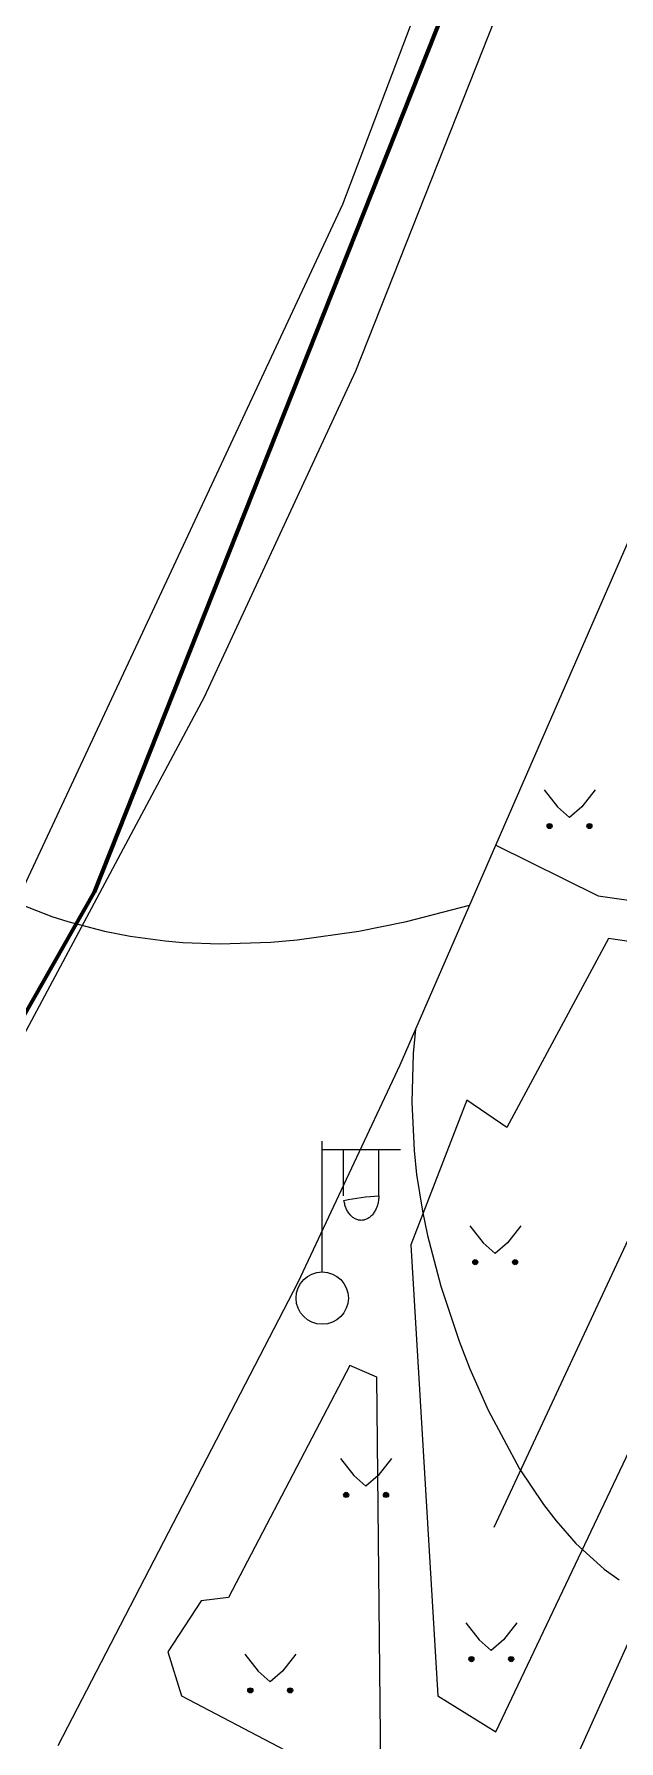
# Model space of a CAD drawing. Extents: x 1000 to 4000, y -5000 to -1000.
# Drawn here: x 1213.8 to 1236.1, y -4141.5 to -4076.2 of the extents above; entities that cross this region are included whole.
import ezdxf

# ---------------------------------------------------------------- set-up
doc = ezdxf.new("R2010")
doc.units = 0
doc.header["$MEASUREMENT"] = 0
for name, color, linetype in [('границы команд_1', 10, 'CONTINUOUS'), ('СЛОЙ_24', 7, 'CONTINUOUS'), ('СЛОЙ_3', 7, 'CONTINUOUS'), ('СЛОЙ_41', 7, 'CONTINUOUS'), ('СЛОЙ_44', 7, 'CONTINUOUS'), ('СЛОЙ_50', 7, 'CONTINUOUS'), ('СЛОЙ_51', 7, 'CONTINUOUS')]:
    doc.layers.add(name, color=color, linetype=linetype)

msp = doc.modelspace()

# ---------------------------------------------------------------- linework, layer by layer
at = {"layer": 'границы команд_1', "color": 6, "lineweight": 100}
msp.add_lwpolyline([(1612.961, -4276.819), (1612.961, -4259.864), (1625.02, -4185.114), (1636.753, -4129.276), (1649.533, -4098.953), (1661.196, -4081.671), (1676.84, -4068.302), (1835.035, -3963.898), (1864.509, -3940.502), (1880.89, -3924.111), (1893.059, -3902.283), (1902.12, -3885.222), (1918.702, -3847.062), (1400.618, -3643.717), (1216.078, -4109.027), (1196.4, -4143.603), (1121.31, -4268.85)], dxfattribs=at)
at = {"layer": 'СЛОЙ_24', "color": 253, "linetype": 'Continuous', "lineweight": 0}
for points in [[(1231.438, -4107.221), (1237.513, -4093.286)], [(1214.71, -4141.652), (1223.878, -4123.936), (1227.777, -4115.619), (1231.438, -4107.221)], [(1231.438, -4107.221), (1235.343, -4109.166), (1245.481, -4110.599)], [(1245.187, -4112.177), (1235.739, -4110.795), (1231.852, -4118.017), (1230.334, -4116.978), (1228.187, -4122.513), (1229.215, -4139.761), (1231.44, -4141.132), (1245.187, -4112.177)], [(1248.03, -4112.161), (1234.28, -4142.637), (1242.229, -4146.859)], [(1226.893, -4127.566), (1225.859, -4127.13), (1221.224, -4136.003), (1220.171, -4136.13), (1218.9, -4138.074), (1219.423, -4139.755), (1227.05, -4143.758), (1226.893, -4127.566)]]:
    msp.add_lwpolyline(points, dxfattribs=at)
at = {"layer": 'СЛОЙ_3', "color": 253, "linetype": 'Continuous', "lineweight": 0}
for p, q in [((1224.799, -4123.548), (1224.799, -4118.548)), ((1224.799, -4121.548), (1224.799, -4118.548)), ((1224.799, -4118.862), (1227.799, -4118.862)), ((1225.62, -4120.63), (1225.62, -4118.862)), ((1226.962, -4120.63), (1226.962, -4118.862))]:
    msp.add_line(p, q, dxfattribs=at)
msp.add_lwpolyline([(1226.962, -4120.63, -0.035191), (1226.949, -4120.814, -0.036545), (1226.911, -4120.991, -0.03934), (1226.849, -4121.154, -0.0437), (1226.766, -4121.297, -0.049642), (1226.664, -4121.414, -0.056748), (1226.548, -4121.501, -0.0637), (1226.422, -4121.555, -0.068204), (1226.291, -4121.573, -0.068204), (1226.16, -4121.555, -0.0637), (1226.034, -4121.501, -0.056748), (1225.918, -4121.414, -0.049642), (1225.816, -4121.297, -0.0437), (1225.733, -4121.154, -0.03934), (1225.671, -4120.991, -0.036545), (1225.633, -4120.814, -0.035191)], format="xyb", close=True, dxfattribs=at)
msp.add_circle((1224.799, -4124.548), 1, dxfattribs=at)
at = {"layer": 'СЛОЙ_41', "color": 253, "linetype": 'Continuous', "lineweight": 0}
for p, q in [((1233.278, -4105.106), (1233.788, -4105.756)), ((1235.228, -4105.106), (1234.718, -4105.756)), ((1233.788, -4105.756), (1234.248, -4106.166)), ((1234.718, -4105.756), (1234.248, -4106.166)), ((1240.568, -4113.538), (1231.361, -4133.317)), ((1230.438, -4121.784), (1230.948, -4122.434)), ((1232.388, -4121.784), (1231.878, -4122.434)), ((1230.948, -4122.434), (1231.408, -4122.844)), ((1231.878, -4122.434), (1231.408, -4122.844)), ((1225.503, -4130.684), (1226.013, -4131.334)), ((1227.453, -4130.684), (1226.943, -4131.334)), ((1226.013, -4131.334), (1226.473, -4131.744)), ((1226.943, -4131.334), (1226.473, -4131.744)), ((1230.288, -4136.966), (1230.798, -4137.616)), ((1232.238, -4136.966), (1231.728, -4137.616)), ((1230.798, -4137.616), (1231.258, -4138.026)), ((1231.728, -4137.616), (1231.258, -4138.026)), ((1221.839, -4138.163), (1222.349, -4138.813)), ((1223.789, -4138.163), (1223.279, -4138.813)), ((1222.349, -4138.813), (1222.809, -4139.223)), ((1223.279, -4138.813), (1222.809, -4139.223))]:
    msp.add_line(p, q, dxfattribs=at)
for centre in [(1233.492, -4106.494), (1235.013, -4106.494), (1230.652, -4123.172), (1232.173, -4123.172), (1225.717, -4132.072), (1227.238, -4132.072), (1230.502, -4138.354), (1232.023, -4138.354), (1222.053, -4139.551), (1223.574, -4139.551)]:
    msp.add_circle(centre, 0.0976, dxfattribs=at)
for points in [[(1233.396, -4106.513), (1233.394, -4106.494), (1233.396, -4106.475)], [(1233.401, -4106.531), (1233.396, -4106.475), (1233.401, -4106.457)], [(1233.396, -4106.513), (1233.396, -4106.475), (1233.401, -4106.531)], [(1233.41, -4106.548), (1233.401, -4106.457), (1233.41, -4106.44)], [(1233.401, -4106.531), (1233.401, -4106.457), (1233.41, -4106.548)], [(1233.423, -4106.563), (1233.41, -4106.44), (1233.423, -4106.425)], [(1233.41, -4106.548), (1233.41, -4106.44), (1233.423, -4106.563)], [(1233.437, -4106.575), (1233.423, -4106.425), (1233.437, -4106.413)], [(1233.423, -4106.563), (1233.423, -4106.425), (1233.437, -4106.575)], [(1233.454, -4106.584), (1233.437, -4106.413), (1233.454, -4106.404)], [(1233.437, -4106.575), (1233.437, -4106.413), (1233.454, -4106.584)], [(1233.473, -4106.59), (1233.454, -4106.404), (1233.473, -4106.398)], [(1233.454, -4106.584), (1233.454, -4106.404), (1233.473, -4106.59)], [(1233.492, -4106.592), (1233.473, -4106.398), (1233.492, -4106.396)], [(1233.473, -4106.59), (1233.473, -4106.398), (1233.492, -4106.592)], [(1234.917, -4106.513), (1234.915, -4106.494), (1234.917, -4106.475)], [(1234.922, -4106.531), (1234.917, -4106.475), (1234.922, -4106.457)], [(1234.917, -4106.513), (1234.917, -4106.475), (1234.922, -4106.531)], [(1234.931, -4106.548), (1234.922, -4106.457), (1234.931, -4106.44)], [(1234.922, -4106.531), (1234.922, -4106.457), (1234.931, -4106.548)], [(1234.944, -4106.563), (1234.931, -4106.44), (1234.944, -4106.425)], [(1234.931, -4106.548), (1234.931, -4106.44), (1234.944, -4106.563)], [(1234.958, -4106.575), (1234.944, -4106.425), (1234.958, -4106.413)], [(1234.944, -4106.563), (1234.944, -4106.425), (1234.958, -4106.575)], [(1234.975, -4106.584), (1234.958, -4106.413), (1234.975, -4106.404)], [(1234.958, -4106.575), (1234.958, -4106.413), (1234.975, -4106.584)], [(1234.994, -4106.59), (1234.975, -4106.404), (1234.994, -4106.398)], [(1234.975, -4106.584), (1234.975, -4106.404), (1234.994, -4106.59)], [(1235.013, -4106.592), (1234.994, -4106.398), (1235.013, -4106.396)], [(1234.994, -4106.59), (1234.994, -4106.398), (1235.013, -4106.592)], [(1230.556, -4123.191), (1230.554, -4123.172), (1230.556, -4123.153)], [(1230.561, -4123.209), (1230.556, -4123.153), (1230.561, -4123.135)], [(1230.556, -4123.191), (1230.556, -4123.153), (1230.561, -4123.209)], [(1230.57, -4123.226), (1230.561, -4123.135), (1230.57, -4123.118)], [(1230.561, -4123.209), (1230.561, -4123.135), (1230.57, -4123.226)], [(1230.583, -4123.241), (1230.57, -4123.118), (1230.583, -4123.103)], [(1230.57, -4123.226), (1230.57, -4123.118), (1230.583, -4123.241)], [(1230.597, -4123.253), (1230.583, -4123.103), (1230.597, -4123.091)], [(1230.583, -4123.241), (1230.583, -4123.103), (1230.597, -4123.253)], [(1230.614, -4123.262), (1230.597, -4123.091), (1230.614, -4123.082)], [(1230.597, -4123.253), (1230.597, -4123.091), (1230.614, -4123.262)], [(1230.633, -4123.268), (1230.614, -4123.082), (1230.633, -4123.076)], [(1230.614, -4123.262), (1230.614, -4123.082), (1230.633, -4123.268)], [(1230.652, -4123.27), (1230.633, -4123.076), (1230.652, -4123.074)], [(1230.633, -4123.268), (1230.633, -4123.076), (1230.652, -4123.27)], [(1232.077, -4123.191), (1232.075, -4123.172), (1232.077, -4123.153)], [(1232.082, -4123.209), (1232.077, -4123.153), (1232.082, -4123.135)], [(1232.077, -4123.191), (1232.077, -4123.153), (1232.082, -4123.209)], [(1232.091, -4123.226), (1232.082, -4123.135), (1232.091, -4123.118)], [(1232.082, -4123.209), (1232.082, -4123.135), (1232.091, -4123.226)], [(1232.104, -4123.241), (1232.091, -4123.118), (1232.104, -4123.103)], [(1232.091, -4123.226), (1232.091, -4123.118), (1232.104, -4123.241)], [(1232.118, -4123.253), (1232.104, -4123.103), (1232.118, -4123.091)], [(1232.104, -4123.241), (1232.104, -4123.103), (1232.118, -4123.253)], [(1232.135, -4123.262), (1232.118, -4123.091), (1232.135, -4123.082)], [(1232.118, -4123.253), (1232.118, -4123.091), (1232.135, -4123.262)], [(1232.154, -4123.268), (1232.135, -4123.082), (1232.154, -4123.076)], [(1232.135, -4123.262), (1232.135, -4123.082), (1232.154, -4123.268)], [(1232.173, -4123.27), (1232.154, -4123.076), (1232.173, -4123.074)], [(1232.154, -4123.268), (1232.154, -4123.076), (1232.173, -4123.27)], [(1225.621, -4132.091), (1225.619, -4132.072), (1225.621, -4132.053)], [(1225.626, -4132.109), (1225.621, -4132.053), (1225.626, -4132.035)], [(1225.621, -4132.091), (1225.621, -4132.053), (1225.626, -4132.109)], [(1225.635, -4132.126), (1225.626, -4132.035), (1225.635, -4132.018)], [(1225.626, -4132.109), (1225.626, -4132.035), (1225.635, -4132.126)], [(1225.648, -4132.141), (1225.635, -4132.018), (1225.648, -4132.003)], [(1225.635, -4132.126), (1225.635, -4132.018), (1225.648, -4132.141)], [(1225.662, -4132.153), (1225.648, -4132.003), (1225.662, -4131.991)], [(1225.648, -4132.141), (1225.648, -4132.003), (1225.662, -4132.153)], [(1225.679, -4132.162), (1225.662, -4131.991), (1225.679, -4131.982)], [(1225.662, -4132.153), (1225.662, -4131.991), (1225.679, -4132.162)], [(1225.698, -4132.168), (1225.679, -4131.982), (1225.698, -4131.976)], [(1225.679, -4132.162), (1225.679, -4131.982), (1225.698, -4132.168)], [(1225.717, -4132.17), (1225.698, -4131.976), (1225.717, -4131.974)], [(1225.698, -4132.168), (1225.698, -4131.976), (1225.717, -4132.17)], [(1227.142, -4132.091), (1227.14, -4132.072), (1227.142, -4132.053)], [(1227.147, -4132.109), (1227.142, -4132.053), (1227.147, -4132.035)], [(1227.142, -4132.091), (1227.142, -4132.053), (1227.147, -4132.109)], [(1227.156, -4132.126), (1227.147, -4132.035), (1227.156, -4132.018)], [(1227.147, -4132.109), (1227.147, -4132.035), (1227.156, -4132.126)], [(1227.169, -4132.141), (1227.156, -4132.018), (1227.169, -4132.003)], [(1227.156, -4132.126), (1227.156, -4132.018), (1227.169, -4132.141)], [(1227.183, -4132.153), (1227.169, -4132.003), (1227.183, -4131.991)], [(1227.169, -4132.141), (1227.169, -4132.003), (1227.183, -4132.153)], [(1227.2, -4132.162), (1227.183, -4131.991), (1227.2, -4131.982)], [(1227.183, -4132.153), (1227.183, -4131.991), (1227.2, -4132.162)], [(1227.219, -4132.168), (1227.2, -4131.982), (1227.219, -4131.976)], [(1227.2, -4132.162), (1227.2, -4131.982), (1227.219, -4132.168)], [(1227.238, -4132.17), (1227.219, -4131.976), (1227.238, -4131.974)], [(1227.219, -4132.168), (1227.219, -4131.976), (1227.238, -4132.17)], [(1230.42, -4138.408), (1230.411, -4138.317), (1230.42, -4138.3)], [(1230.433, -4138.423), (1230.42, -4138.3), (1230.433, -4138.285)], [(1230.42, -4138.408), (1230.42, -4138.3), (1230.433, -4138.423)], [(1230.447, -4138.435), (1230.433, -4138.285), (1230.447, -4138.273)], [(1230.433, -4138.423), (1230.433, -4138.285), (1230.447, -4138.435)], [(1230.464, -4138.444), (1230.447, -4138.273), (1230.464, -4138.264)], [(1230.447, -4138.435), (1230.447, -4138.273), (1230.464, -4138.444)], [(1230.483, -4138.45), (1230.464, -4138.264), (1230.483, -4138.258)], [(1230.464, -4138.444), (1230.464, -4138.264), (1230.483, -4138.45)], [(1230.502, -4138.452), (1230.483, -4138.258), (1230.502, -4138.256)], [(1230.483, -4138.45), (1230.483, -4138.258), (1230.502, -4138.452)], [(1231.941, -4138.408), (1231.932, -4138.317), (1231.941, -4138.3)], [(1231.954, -4138.423), (1231.941, -4138.3), (1231.954, -4138.285)], [(1231.941, -4138.408), (1231.941, -4138.3), (1231.954, -4138.423)], [(1231.968, -4138.435), (1231.954, -4138.285), (1231.968, -4138.273)], [(1231.954, -4138.423), (1231.954, -4138.285), (1231.968, -4138.435)], [(1231.985, -4138.444), (1231.968, -4138.273), (1231.985, -4138.264)], [(1231.968, -4138.435), (1231.968, -4138.273), (1231.985, -4138.444)], [(1232.004, -4138.45), (1231.985, -4138.264), (1232.004, -4138.258)], [(1231.985, -4138.444), (1231.985, -4138.264), (1232.004, -4138.45)], [(1232.023, -4138.452), (1232.004, -4138.258), (1232.023, -4138.256)], [(1232.004, -4138.45), (1232.004, -4138.258), (1232.023, -4138.452)], [(1230.406, -4138.373), (1230.404, -4138.354), (1230.406, -4138.335)], [(1230.411, -4138.391), (1230.406, -4138.335), (1230.411, -4138.317)], [(1230.406, -4138.373), (1230.406, -4138.335), (1230.411, -4138.391)], [(1230.411, -4138.391), (1230.411, -4138.317), (1230.42, -4138.408)], [(1231.927, -4138.373), (1231.925, -4138.354), (1231.927, -4138.335)], [(1231.932, -4138.391), (1231.927, -4138.335), (1231.932, -4138.317)], [(1231.927, -4138.373), (1231.927, -4138.335), (1231.932, -4138.391)], [(1231.932, -4138.391), (1231.932, -4138.317), (1231.941, -4138.408)], [(1221.957, -4139.57), (1221.955, -4139.551), (1221.957, -4139.532)], [(1221.962, -4139.588), (1221.957, -4139.532), (1221.962, -4139.514)], [(1221.957, -4139.57), (1221.957, -4139.532), (1221.962, -4139.588)], [(1221.971, -4139.605), (1221.962, -4139.514), (1221.971, -4139.497)], [(1221.962, -4139.588), (1221.962, -4139.514), (1221.971, -4139.605)], [(1221.984, -4139.62), (1221.971, -4139.497), (1221.984, -4139.482)], [(1221.971, -4139.605), (1221.971, -4139.497), (1221.984, -4139.62)], [(1221.998, -4139.632), (1221.984, -4139.482), (1221.998, -4139.47)], [(1221.984, -4139.62), (1221.984, -4139.482), (1221.998, -4139.632)], [(1222.015, -4139.641), (1221.998, -4139.47), (1222.015, -4139.461)], [(1221.998, -4139.632), (1221.998, -4139.47), (1222.015, -4139.641)], [(1222.034, -4139.647), (1222.015, -4139.461), (1222.034, -4139.455)], [(1222.015, -4139.641), (1222.015, -4139.461), (1222.034, -4139.647)], [(1222.053, -4139.649), (1222.034, -4139.455), (1222.053, -4139.453)], [(1222.034, -4139.647), (1222.034, -4139.455), (1222.053, -4139.649)], [(1223.478, -4139.57), (1223.476, -4139.551), (1223.478, -4139.532)], [(1223.483, -4139.588), (1223.478, -4139.532), (1223.483, -4139.514)], [(1223.478, -4139.57), (1223.478, -4139.532), (1223.483, -4139.588)], [(1223.492, -4139.605), (1223.483, -4139.514), (1223.492, -4139.497)], [(1223.483, -4139.588), (1223.483, -4139.514), (1223.492, -4139.605)], [(1223.505, -4139.62), (1223.492, -4139.497), (1223.505, -4139.482)], [(1223.492, -4139.605), (1223.492, -4139.497), (1223.505, -4139.62)], [(1223.519, -4139.632), (1223.505, -4139.482), (1223.519, -4139.47)], [(1223.505, -4139.62), (1223.505, -4139.482), (1223.519, -4139.632)], [(1223.536, -4139.641), (1223.519, -4139.47), (1223.536, -4139.461)], [(1223.519, -4139.632), (1223.519, -4139.47), (1223.536, -4139.641)], [(1223.555, -4139.647), (1223.536, -4139.461), (1223.555, -4139.455)], [(1223.536, -4139.641), (1223.536, -4139.461), (1223.555, -4139.647)], [(1223.574, -4139.649), (1223.555, -4139.455), (1223.574, -4139.453)], [(1223.555, -4139.647), (1223.555, -4139.455), (1223.574, -4139.649)]]:
    msp.add_solid(points, dxfattribs=at)
at = {"layer": 'СЛОЙ_41', "color": 253, "linetype": 'Continuous', "lineweight": 0, "extrusion": (0, 0, -1)}
for points in [[(-1233.492, -4106.592), (-1233.492, -4106.396), (-1233.511, -4106.59)], [(-1233.511, -4106.59), (-1233.492, -4106.396), (-1233.511, -4106.398)], [(-1233.511, -4106.59), (-1233.511, -4106.398), (-1233.529, -4106.584)], [(-1233.529, -4106.584), (-1233.511, -4106.398), (-1233.529, -4106.404)], [(-1233.529, -4106.584), (-1233.529, -4106.404), (-1233.546, -4106.575)], [(-1233.546, -4106.575), (-1233.529, -4106.404), (-1233.546, -4106.413)], [(-1233.546, -4106.575), (-1233.546, -4106.413), (-1233.561, -4106.563)], [(-1233.561, -4106.563), (-1233.546, -4106.413), (-1233.561, -4106.425)], [(-1233.561, -4106.563), (-1233.561, -4106.425), (-1233.573, -4106.548)], [(-1233.573, -4106.548), (-1233.561, -4106.425), (-1233.573, -4106.44)], [(-1233.573, -4106.548), (-1233.573, -4106.44), (-1233.582, -4106.531)], [(-1233.582, -4106.531), (-1233.573, -4106.44), (-1233.582, -4106.457)], [(-1233.582, -4106.531), (-1233.582, -4106.457), (-1233.587, -4106.513)], [(-1233.587, -4106.513), (-1233.582, -4106.457), (-1233.587, -4106.475)], [(-1233.587, -4106.513), (-1233.587, -4106.475), (-1233.589, -4106.494)], [(-1235.013, -4106.592), (-1235.013, -4106.396), (-1235.032, -4106.59)], [(-1235.032, -4106.59), (-1235.013, -4106.396), (-1235.032, -4106.398)], [(-1235.032, -4106.59), (-1235.032, -4106.398), (-1235.05, -4106.584)], [(-1235.05, -4106.584), (-1235.032, -4106.398), (-1235.05, -4106.404)], [(-1235.05, -4106.584), (-1235.05, -4106.404), (-1235.067, -4106.575)], [(-1235.067, -4106.575), (-1235.05, -4106.404), (-1235.067, -4106.413)], [(-1235.067, -4106.575), (-1235.067, -4106.413), (-1235.082, -4106.563)], [(-1235.082, -4106.563), (-1235.067, -4106.413), (-1235.082, -4106.425)], [(-1235.082, -4106.563), (-1235.082, -4106.425), (-1235.094, -4106.548)], [(-1235.094, -4106.548), (-1235.082, -4106.425), (-1235.094, -4106.44)], [(-1235.094, -4106.548), (-1235.094, -4106.44), (-1235.103, -4106.531)], [(-1235.103, -4106.531), (-1235.094, -4106.44), (-1235.103, -4106.457)], [(-1235.103, -4106.531), (-1235.103, -4106.457), (-1235.108, -4106.513)], [(-1235.108, -4106.513), (-1235.103, -4106.457), (-1235.108, -4106.475)], [(-1235.108, -4106.513), (-1235.108, -4106.475), (-1235.11, -4106.494)], [(-1230.652, -4123.27), (-1230.652, -4123.074), (-1230.671, -4123.268)], [(-1230.671, -4123.268), (-1230.652, -4123.074), (-1230.671, -4123.076)], [(-1230.671, -4123.268), (-1230.671, -4123.076), (-1230.689, -4123.262)], [(-1230.689, -4123.262), (-1230.671, -4123.076), (-1230.689, -4123.082)], [(-1230.689, -4123.262), (-1230.689, -4123.082), (-1230.706, -4123.253)], [(-1230.706, -4123.253), (-1230.689, -4123.082), (-1230.706, -4123.091)], [(-1230.706, -4123.253), (-1230.706, -4123.091), (-1230.721, -4123.241)], [(-1230.721, -4123.241), (-1230.706, -4123.091), (-1230.721, -4123.103)], [(-1230.721, -4123.241), (-1230.721, -4123.103), (-1230.733, -4123.226)], [(-1230.733, -4123.226), (-1230.721, -4123.103), (-1230.733, -4123.118)], [(-1230.733, -4123.226), (-1230.733, -4123.118), (-1230.742, -4123.209)], [(-1230.742, -4123.209), (-1230.733, -4123.118), (-1230.742, -4123.135)], [(-1230.742, -4123.209), (-1230.742, -4123.135), (-1230.747, -4123.191)], [(-1230.747, -4123.191), (-1230.742, -4123.135), (-1230.747, -4123.153)], [(-1230.747, -4123.191), (-1230.747, -4123.153), (-1230.749, -4123.172)], [(-1232.173, -4123.27), (-1232.173, -4123.074), (-1232.192, -4123.268)], [(-1232.192, -4123.268), (-1232.173, -4123.074), (-1232.192, -4123.076)], [(-1232.192, -4123.268), (-1232.192, -4123.076), (-1232.21, -4123.262)], [(-1232.21, -4123.262), (-1232.192, -4123.076), (-1232.21, -4123.082)], [(-1232.21, -4123.262), (-1232.21, -4123.082), (-1232.227, -4123.253)], [(-1232.227, -4123.253), (-1232.21, -4123.082), (-1232.227, -4123.091)], [(-1232.227, -4123.253), (-1232.227, -4123.091), (-1232.242, -4123.241)], [(-1232.242, -4123.241), (-1232.227, -4123.091), (-1232.242, -4123.103)], [(-1232.242, -4123.241), (-1232.242, -4123.103), (-1232.254, -4123.226)], [(-1232.254, -4123.226), (-1232.242, -4123.103), (-1232.254, -4123.118)], [(-1232.254, -4123.226), (-1232.254, -4123.118), (-1232.263, -4123.209)], [(-1232.263, -4123.209), (-1232.254, -4123.118), (-1232.263, -4123.135)], [(-1232.263, -4123.209), (-1232.263, -4123.135), (-1232.268, -4123.191)], [(-1232.268, -4123.191), (-1232.263, -4123.135), (-1232.268, -4123.153)], [(-1232.268, -4123.191), (-1232.268, -4123.153), (-1232.27, -4123.172)], [(-1225.717, -4132.17), (-1225.717, -4131.974), (-1225.736, -4132.168)], [(-1225.736, -4132.168), (-1225.717, -4131.974), (-1225.736, -4131.976)], [(-1225.736, -4132.168), (-1225.736, -4131.976), (-1225.754, -4132.162)], [(-1225.754, -4132.162), (-1225.736, -4131.976), (-1225.754, -4131.982)], [(-1225.754, -4132.162), (-1225.754, -4131.982), (-1225.771, -4132.153)], [(-1225.771, -4132.153), (-1225.754, -4131.982), (-1225.771, -4131.991)], [(-1225.771, -4132.153), (-1225.771, -4131.991), (-1225.786, -4132.141)], [(-1225.786, -4132.141), (-1225.771, -4131.991), (-1225.786, -4132.003)], [(-1225.786, -4132.141), (-1225.786, -4132.003), (-1225.798, -4132.126)], [(-1225.798, -4132.126), (-1225.786, -4132.003), (-1225.798, -4132.018)], [(-1225.798, -4132.126), (-1225.798, -4132.018), (-1225.807, -4132.109)], [(-1225.807, -4132.109), (-1225.798, -4132.018), (-1225.807, -4132.035)], [(-1225.807, -4132.109), (-1225.807, -4132.035), (-1225.812, -4132.091)], [(-1225.812, -4132.091), (-1225.807, -4132.035), (-1225.812, -4132.053)], [(-1225.812, -4132.091), (-1225.812, -4132.053), (-1225.814, -4132.072)], [(-1227.238, -4132.17), (-1227.238, -4131.974), (-1227.257, -4132.168)], [(-1227.257, -4132.168), (-1227.238, -4131.974), (-1227.257, -4131.976)], [(-1227.257, -4132.168), (-1227.257, -4131.976), (-1227.275, -4132.162)], [(-1227.275, -4132.162), (-1227.257, -4131.976), (-1227.275, -4131.982)], [(-1227.275, -4132.162), (-1227.275, -4131.982), (-1227.292, -4132.153)], [(-1227.292, -4132.153), (-1227.275, -4131.982), (-1227.292, -4131.991)], [(-1227.292, -4132.153), (-1227.292, -4131.991), (-1227.307, -4132.141)], [(-1227.307, -4132.141), (-1227.292, -4131.991), (-1227.307, -4132.003)], [(-1227.307, -4132.141), (-1227.307, -4132.003), (-1227.319, -4132.126)], [(-1227.319, -4132.126), (-1227.307, -4132.003), (-1227.319, -4132.018)], [(-1227.319, -4132.126), (-1227.319, -4132.018), (-1227.328, -4132.109)], [(-1227.328, -4132.109), (-1227.319, -4132.018), (-1227.328, -4132.035)], [(-1227.328, -4132.109), (-1227.328, -4132.035), (-1227.333, -4132.091)], [(-1227.333, -4132.091), (-1227.328, -4132.035), (-1227.333, -4132.053)], [(-1227.333, -4132.091), (-1227.333, -4132.053), (-1227.335, -4132.072)], [(-1230.502, -4138.452), (-1230.502, -4138.256), (-1230.521, -4138.45)], [(-1230.521, -4138.45), (-1230.502, -4138.256), (-1230.521, -4138.258)], [(-1230.521, -4138.45), (-1230.521, -4138.258), (-1230.539, -4138.444)], [(-1230.539, -4138.444), (-1230.521, -4138.258), (-1230.539, -4138.264)], [(-1230.539, -4138.444), (-1230.539, -4138.264), (-1230.556, -4138.435)], [(-1230.556, -4138.435), (-1230.539, -4138.264), (-1230.556, -4138.273)], [(-1230.556, -4138.435), (-1230.556, -4138.273), (-1230.571, -4138.423)], [(-1230.571, -4138.423), (-1230.556, -4138.273), (-1230.571, -4138.285)], [(-1230.571, -4138.423), (-1230.571, -4138.285), (-1230.583, -4138.408)], [(-1230.583, -4138.408), (-1230.571, -4138.285), (-1230.583, -4138.3)], [(-1230.583, -4138.408), (-1230.583, -4138.3), (-1230.592, -4138.391)], [(-1230.592, -4138.391), (-1230.583, -4138.3), (-1230.592, -4138.317)], [(-1232.023, -4138.452), (-1232.023, -4138.256), (-1232.042, -4138.45)], [(-1232.042, -4138.45), (-1232.023, -4138.256), (-1232.042, -4138.258)], [(-1232.042, -4138.45), (-1232.042, -4138.258), (-1232.06, -4138.444)], [(-1232.06, -4138.444), (-1232.042, -4138.258), (-1232.06, -4138.264)], [(-1232.06, -4138.444), (-1232.06, -4138.264), (-1232.077, -4138.435)], [(-1232.077, -4138.435), (-1232.06, -4138.264), (-1232.077, -4138.273)], [(-1232.077, -4138.435), (-1232.077, -4138.273), (-1232.092, -4138.423)], [(-1232.092, -4138.423), (-1232.077, -4138.273), (-1232.092, -4138.285)], [(-1232.092, -4138.423), (-1232.092, -4138.285), (-1232.104, -4138.408)], [(-1232.104, -4138.408), (-1232.092, -4138.285), (-1232.104, -4138.3)], [(-1232.104, -4138.408), (-1232.104, -4138.3), (-1232.113, -4138.391)], [(-1232.113, -4138.391), (-1232.104, -4138.3), (-1232.113, -4138.317)], [(-1230.592, -4138.391), (-1230.592, -4138.317), (-1230.597, -4138.373)], [(-1230.597, -4138.373), (-1230.592, -4138.317), (-1230.597, -4138.335)], [(-1230.597, -4138.373), (-1230.597, -4138.335), (-1230.599, -4138.354)], [(-1232.113, -4138.391), (-1232.113, -4138.317), (-1232.118, -4138.373)], [(-1232.118, -4138.373), (-1232.113, -4138.317), (-1232.118, -4138.335)], [(-1232.118, -4138.373), (-1232.118, -4138.335), (-1232.12, -4138.354)], [(-1222.053, -4139.649), (-1222.053, -4139.453), (-1222.072, -4139.647)], [(-1222.072, -4139.647), (-1222.053, -4139.453), (-1222.072, -4139.455)], [(-1222.072, -4139.647), (-1222.072, -4139.455), (-1222.09, -4139.641)], [(-1222.09, -4139.641), (-1222.072, -4139.455), (-1222.09, -4139.461)], [(-1222.09, -4139.641), (-1222.09, -4139.461), (-1222.107, -4139.632)], [(-1222.107, -4139.632), (-1222.09, -4139.461), (-1222.107, -4139.47)], [(-1222.107, -4139.632), (-1222.107, -4139.47), (-1222.122, -4139.62)], [(-1222.122, -4139.62), (-1222.107, -4139.47), (-1222.122, -4139.482)], [(-1222.122, -4139.62), (-1222.122, -4139.482), (-1222.134, -4139.605)], [(-1222.134, -4139.605), (-1222.122, -4139.482), (-1222.134, -4139.497)], [(-1222.134, -4139.605), (-1222.134, -4139.497), (-1222.143, -4139.588)], [(-1222.143, -4139.588), (-1222.134, -4139.497), (-1222.143, -4139.514)], [(-1222.143, -4139.588), (-1222.143, -4139.514), (-1222.148, -4139.57)], [(-1222.148, -4139.57), (-1222.143, -4139.514), (-1222.148, -4139.532)], [(-1222.148, -4139.57), (-1222.148, -4139.532), (-1222.15, -4139.551)], [(-1223.574, -4139.649), (-1223.574, -4139.453), (-1223.593, -4139.647)], [(-1223.593, -4139.647), (-1223.574, -4139.453), (-1223.593, -4139.455)], [(-1223.593, -4139.647), (-1223.593, -4139.455), (-1223.611, -4139.641)], [(-1223.611, -4139.641), (-1223.593, -4139.455), (-1223.611, -4139.461)], [(-1223.611, -4139.641), (-1223.611, -4139.461), (-1223.628, -4139.632)], [(-1223.628, -4139.632), (-1223.611, -4139.461), (-1223.628, -4139.47)], [(-1223.628, -4139.632), (-1223.628, -4139.47), (-1223.643, -4139.62)], [(-1223.643, -4139.62), (-1223.628, -4139.47), (-1223.643, -4139.482)], [(-1223.643, -4139.62), (-1223.643, -4139.482), (-1223.655, -4139.605)], [(-1223.655, -4139.605), (-1223.643, -4139.482), (-1223.655, -4139.497)], [(-1223.655, -4139.605), (-1223.655, -4139.497), (-1223.664, -4139.588)], [(-1223.664, -4139.588), (-1223.655, -4139.497), (-1223.664, -4139.514)], [(-1223.664, -4139.588), (-1223.664, -4139.514), (-1223.669, -4139.57)], [(-1223.669, -4139.57), (-1223.664, -4139.514), (-1223.669, -4139.532)], [(-1223.669, -4139.57), (-1223.669, -4139.532), (-1223.671, -4139.551)]]:
    msp.add_solid(points, dxfattribs=at)
at = {"layer": 'СЛОЙ_44', "color": 253, "linetype": 'Continuous', "lineweight": 0}
msp.add_lwpolyline([(1261.315, -4000), (1226.071, -4089.096), (1220.291, -4101.567), (1189.266, -4159.664), (1182.269, -4171.223), (1147.289, -4225.062), (1144.343, -4229.571), (1124.192, -4260.408), (1114.078, -4276.498)], dxfattribs=at)
at = {"layer": 'СЛОЙ_50', "color": 253, "linetype": 'Continuous', "lineweight": 0}
for points in [[(1213.296, -4109.491), (1214.472, -4109.95), (1215.078, -4110.149), (1216.484, -4110.519), (1217.456, -4110.707), (1218.793, -4110.884), (1219.479, -4110.942), (1220.888, -4110.994), (1222.84, -4110.934), (1223.848, -4110.848), (1226.195, -4110.519), (1228.025, -4110.149), (1230.434, -4109.524)], [(1228.369, -4114.26), (1228.282, -4115.188), (1228.222, -4117.059), (1228.309, -4118.902), (1228.409, -4119.824), (1228.63, -4121.216), (1228.826, -4122.158), (1229.333, -4124.089), (1230.033, -4126.193), (1230.446, -4127.255), (1231.14, -4128.829), (1232.345, -4131.075), (1233.253, -4132.44), (1233.737, -4133.069), (1234.499, -4133.933), (1235.581, -4134.911), (1236.15, -4135.315)]]:
    msp.add_lwpolyline(points, dxfattribs=at)
at = {"layer": 'СЛОЙ_51', "color": 253, "linetype": 'Continuous', "lineweight": 0}
msp.add_lwpolyline([(1000, -4449.362), (1121.31, -4268.85), (1142.678, -4237.053), (1184.595, -4167.282), (1208.204, -4119.925), (1225.592, -4082.707), (1249.317, -4020.136), (1256.947, -4000)], dxfattribs=at)

doc.saveas('drawing.dxf')
